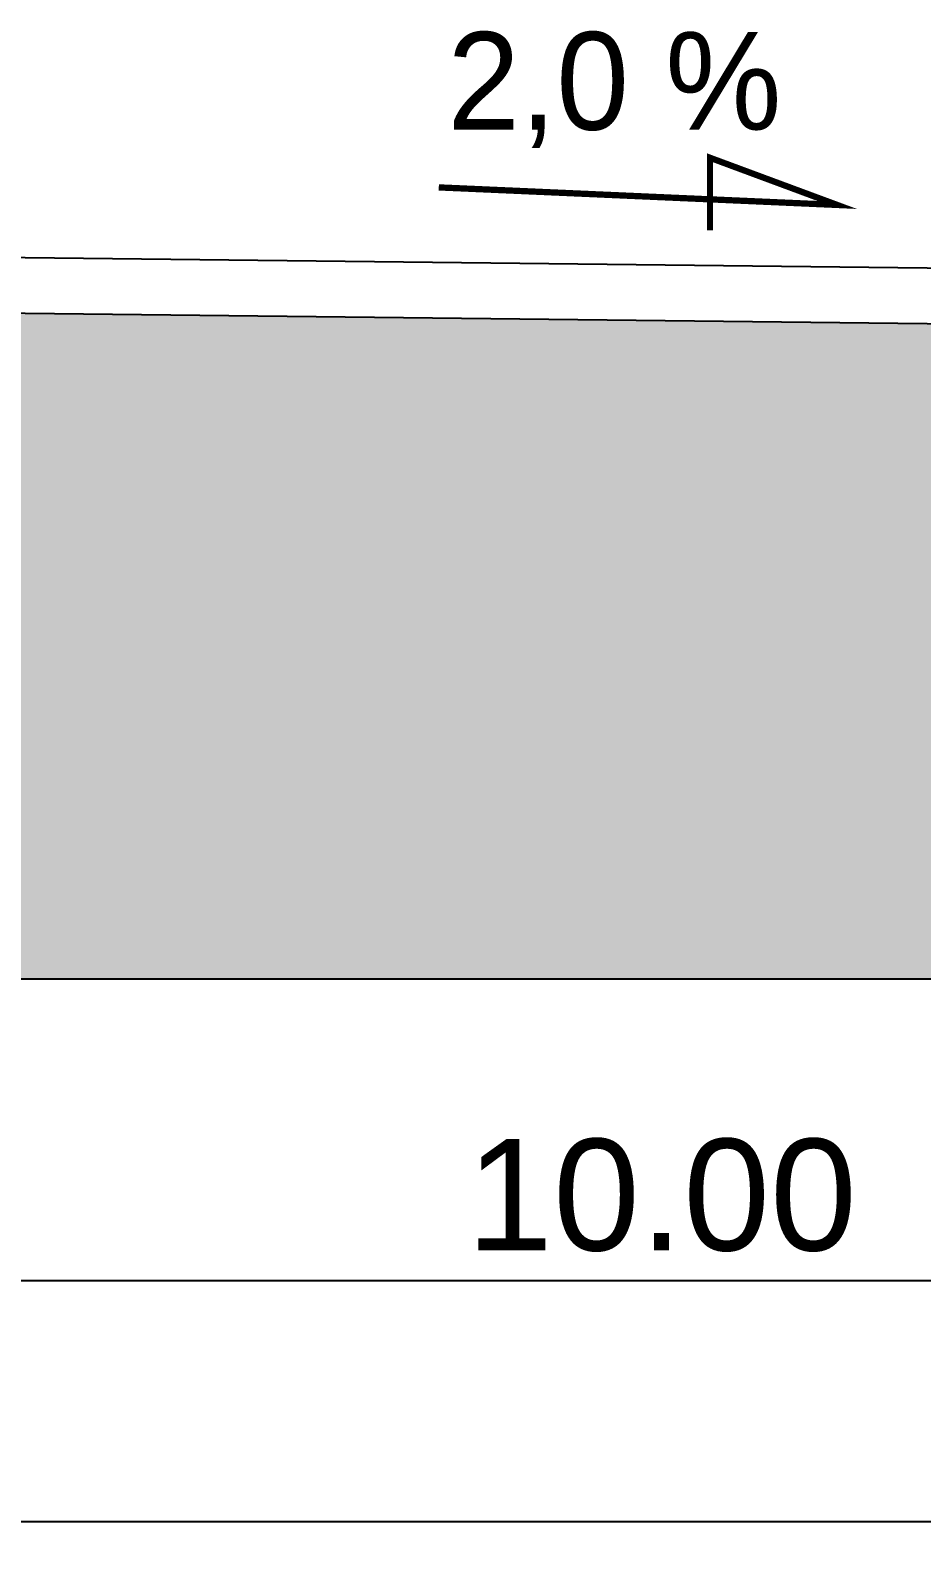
# Model space of a CAD drawing. Header units: metres. Extents: x 563124 to 573994, y 2062953 to 2068466.
# Drawn here: x 572720.5 to 572784.3, y 2065682.6 to 2065792.2 of the extents above; entities that cross this region are included whole.
import ezdxf

# ---------------------------------------------------------------- set-up
doc = ezdxf.new("R2010")
doc.units = ezdxf.units.M
doc.layers.get('0').update_dxf_attribs({"linetype": 'CONTINUOUS'})
doc.layers.get('DEFPOINTS').update_dxf_attribs({"linetype": 'CONTINUOUS'})
doc.layers.add('00 - hatch GT', color=8, linetype='CONTINUOUS')
doc.layers.add('MC2', color=9, linetype='CONTINUOUS')
doc.layers.add('Kichthuoc', color=86, linetype='CONTINUOUS', lineweight=25)
doc.styles.add('CHUIN', font='VHARIAL.ttf')
doc.styles.add('KTEN', font='VHAVAN.ttf')
doc.dimstyles.new('50', dxfattribs={"dimtxt": 8, "dimasz": 5, "dimexe": 1.5, "dimexo": 1.5, "dimgap": 2, "dimtad": 1, "dimlfac": 0.05, "dimzin": 0, "dimdsep": 46, "dimtxsty": 'CHUIN', "dimblk": 'ARCHTICK', "dimcen": 0.09, "dimclrd": 11, "dimclre": 11, "dimclrt": 11, "dimadec": 0, "dimazin": 0, "dimtfac": 1, "dimtofl": 0, "dimtmove": 0, "dimatfit": 3, "dimldrblk": 'ARCHTICK', "dimfxl": 1, "dimtolj": 1, "dimtzin": 0, "dimlwd": -1, "dimlwe": -1, "dimarcsym": 0})

# ---------------------------------------------------------------- blocks, each defined once
blk = doc.blocks.new('_ArchTick')
at = {"color": 0, "linetype": 'ByBlock', "const_width": 0.15}
blk.add_lwpolyline([(-0.5, -0.5), (0.5, 0.5)], dxfattribs=at)
blk = doc.blocks.new('*D54')
at = {"layer": 'DEFPOINTS', "color": 0, "linetype": 'Continuous'}
for p in [(572865.65, 2065719.86), (572665.65, 2065718.02), (572865.65, 2065702.68)]:
    blk.add_point(p, dxfattribs=at)
at = {"layer": 'Kichthuoc', "color": 11, "linetype": 'Continuous'}
for p, q in [((572865.65, 2065718.36), (572865.65, 2065701.18)), ((572665.65, 2065716.52), (572665.65, 2065701.18)), ((572665.65, 2065702.68), (572865.65, 2065702.68))]:
    blk.add_line(p, q, dxfattribs=at)
at = {"layer": 'Kichthuoc', "color": 11, "linetype": 'Continuous', "xscale": 5, "yscale": 5, "zscale": 5, "rotation": 180}
blk.add_blockref('_ArchTick', (572665.65, 2065702.68), dxfattribs=at)
at = {"layer": 'Kichthuoc', "color": 11, "linetype": 'Continuous', "xscale": 5, "yscale": 5, "zscale": 5}
blk.add_blockref('_ArchTick', (572865.65, 2065702.68), dxfattribs=at)
at = {"layer": 'Kichthuoc', "color": 11, "linetype": 'Continuous', "lineweight": -3, "insert": (572765.65, 2065708.77), "char_height": 8, "attachment_point": 5, "style": 'CHUIN'}
blk.add_mtext('\\A1;10.00', dxfattribs=at)
blk = doc.blocks.new('*D55')
at = {"layer": 'DEFPOINTS', "color": 0, "linetype": 'Continuous'}
for p in [(572265.65, 2065721.51), (572985.65, 2065721.51), (572265.65, 2065685.38)]:
    blk.add_point(p, dxfattribs=at)
at = {"layer": 'Kichthuoc', "color": 11, "linetype": 'Continuous'}
for p, q in [((572265.65, 2065720.01), (572265.65, 2065683.88)), ((572985.65, 2065720.01), (572985.65, 2065683.88)), ((572985.65, 2065685.38), (572265.65, 2065685.38))]:
    blk.add_line(p, q, dxfattribs=at)
at = {"layer": 'Kichthuoc', "color": 11, "linetype": 'Continuous', "xscale": 5, "yscale": 5, "zscale": 5, "rotation": 180}
blk.add_blockref('_ArchTick', (572265.65, 2065685.38), dxfattribs=at)
at = {"layer": 'Kichthuoc', "color": 11, "linetype": 'Continuous', "xscale": 5, "yscale": 5, "zscale": 5}
blk.add_blockref('_ArchTick', (572985.65, 2065685.38), dxfattribs=at)
at = {"layer": 'Kichthuoc', "color": 11, "linetype": 'Continuous', "lineweight": -3, "insert": (572625.65, 2065691.47), "char_height": 8, "attachment_point": 5, "style": 'CHUIN'}
blk.add_mtext('\\A1;36.00', dxfattribs=at)

msp = doc.modelspace()

# ---------------------------------------------------------------- hatches: boundary and pattern name
at = {"layer": '00 - hatch GT', "lineweight": -3}
h = msp.add_hatch(dxfattribs=at)
h.set_pattern_fill('AR-SAND', color=251, scale=0.1, style=0)
h.set_pattern_definition([(37.5, (4514.3622, 511.521), (-0.1600031296, 4.894132373), [0, -3.8608, 0, -4.318, 0, -4.1275]), (7.5, (4514.362, 511.521), (4.495232831, 7.168251006), [0, -2.0828, 0, -3.4798, 0, -1.3335]), (327.5, (4511.238, 511.521), (7.909923702, 0.014371847), [0, -1.27, 0, -4.572, 0, -5.969]), (317.5, (4511.238, 511.521), (7.635564525, 2.229293233), [0, -0.635, 0, -2.9972, 0, -3.429])])
h.paths.add_polyline_path([(572385.646, 2065770.291), (572385.646, 2065724.285), (572985.646, 2065724.285), (572985.64, 2065775.974), (572865.64, 2065775.974), (572865.574, 2065770.292), (572665.646, 2065772.595), (572665.646, 2065781.808), (572585.646, 2065781.808), (572585.646, 2065772.595)])

# ---------------------------------------------------------------- linework, layer by layer
at = {"layer": 'MC2', "color": 2, "linetype": 'Continuous', "lineweight": -3}
for p, q in [((572865.707, 2065774.291), (572665.646, 2065776.597)), ((572865.646, 2065770.291), (572665.646, 2065772.595)), ((572265.646, 2065724.285, 0), (572985.646, 2065724.285, 0))]:
    msp.add_line(p, q, dxfattribs=at)
at = {"layer": 'MC2', "linetype": 'Continuous', "lineweight": -3, "const_width": 0.45}
msp.add_lwpolyline([(572749.696, 2065781.011), (572778.224, 2065779.754), (572769.117, 2065783.134), (572769.117, 2065777.934)], dxfattribs=at)

# ---------------------------------------------------------------- texts
at = {"layer": 'MC2', "linetype": 'Continuous', "lineweight": -3, "style": 'KTEN'}
msp.add_text('2,0 %', height=7, dxfattribs=at).set_placement((572750.305, 2065785.143))

# ---------------------------------------------------------------- dimensions: what is measured, and where the dimension line sits
at = {"layer": 'Kichthuoc', "color": 9, "linetype": 'Continuous', "lineweight": -3}
for base, p1, p2, picture, middle in [((572265.646, 2065685.383, 0), (572985.646, 2065721.512, 0), (572265.646, 2065721.512, 0), '*D55', (572625.646, 2065691.47, 0)), ((572865.646, 2065702.683, 0), (572665.646, 2065718.019, 0), (572865.646, 2065719.858, 0), '*D54', (572765.646, 2065708.768, 0))]:
    dim = msp.add_linear_dim(base=base, p1=p1, p2=p2, dimstyle='50', dxfattribs=at)
    dim.commit()
    dim.dimension.update_dxf_attribs({"geometry": picture, "text_midpoint": middle})

doc.saveas('drawing.dxf')
